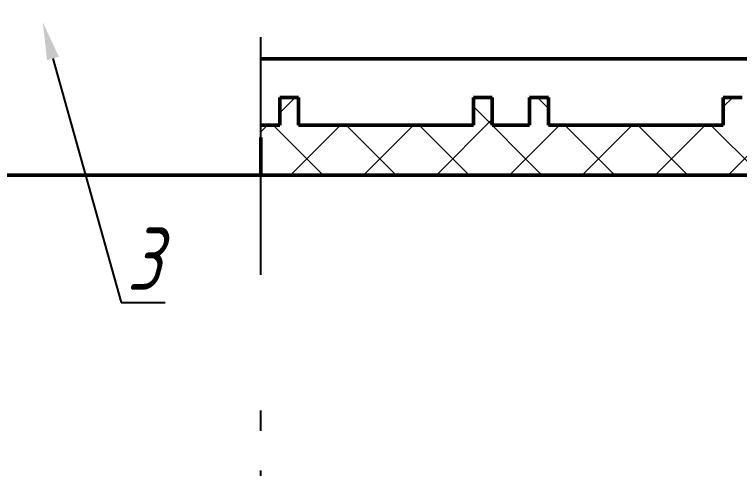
# Model space of a CAD drawing. Header units: millimetres. Extents: x 3004 to 4026, y 1209 to 1506.
# Drawn here: x 3111.2 to 3169.2, y 1370.3 to 1406.6 of the extents above; entities that cross this region are included whole.
import ezdxf
from ezdxf import colors
from ezdxf.entities.mleader import LeaderData, LeaderLine
from ezdxf.math import Vec2, Vec3

# ---------------------------------------------------------------- set-up
doc = ezdxf.new("R2010")
doc.units = ezdxf.units.MM
doc.linetypes.add('CENTER2', pattern=[28.575, 19.05, -3.175, 3.175, -3.175])
for name, color, linetype, lineweight in [('Tonk', 7, 'Continuous', 25), ('Видимый контур (ГОСТ)', 7, 'Continuous', 50), ('Штриховка (ГОСТ)', 7, 'Continuous', 18)]:
    doc.layers.add(name, color=color, linetype=linetype, lineweight=lineweight)
doc.styles.get("Standard").update_dxf_attribs({"font": '', "width": 0.8, "oblique": 15})
doc.styles.get('Standard').set_extended_font_data('GOST type B')

# ---------------------------------------------------------------- blocks, each defined once
blk = doc.blocks.new('*U32')
at = {"layer": 'Tonk', "color": 0, "linetype": 'CENTER2', "transparency": 16777216}
blk.add_line((0, -45.508), (0, 46.005), dxfattribs=at)
blk = doc.blocks.new('*U33')
at = {"layer": 'Tonk', "color": 0, "linetype": 'CENTER2', "transparency": 16777216}
blk.add_line((0, -26.05), (0, 32.736), dxfattribs=at)

msp = doc.modelspace()

# ---------------------------------------------------------------- hatches: boundary and pattern name
at = {"layer": 'Штриховка (ГОСТ)'}
h = msp.add_hatch(dxfattribs=at)
h.set_pattern_fill('ANSI37', color=256, scale=1.3, style=0)
edge = h.paths.add_edge_path()
edge.add_line((3130.892, 1396.782), (3130.892, 1393.782))
edge.add_line((3130.892, 1393.782), (3195.392, 1393.782))
edge.add_ellipse((3195.392, 1396.782), major_axis=(0, -3), ratio=1, start_angle=0, end_angle=90)
edge.add_line((3198.392, 1396.782), (3198.392, 1465.782))
edge.add_ellipse((3195.392, 1465.782), major_axis=(3, 0), ratio=1, start_angle=0, end_angle=90)
edge.add_line((3195.392, 1468.782), (3130.892, 1468.782))
edge.add_line((3130.892, 1468.782), (3130.892, 1465.782))
edge.add_line((3130.892, 1465.782), (3130.892, 1464.782))
edge.add_line((3130.892, 1464.782), (3132.392, 1464.782))
edge.add_line((3132.392, 1464.782), (3132.392, 1462.582))
edge.add_line((3132.392, 1462.582), (3133.892, 1462.582))
edge.add_line((3133.892, 1462.582), (3133.892, 1464.782))
edge.add_line((3133.892, 1464.782), (3147.892, 1464.782))
edge.add_line((3147.892, 1464.782), (3147.892, 1462.582))
edge.add_line((3147.892, 1462.582), (3149.392, 1462.582))
edge.add_line((3149.392, 1462.582), (3149.392, 1464.782))
edge.add_line((3149.392, 1464.782), (3152.392, 1464.782))
edge.add_line((3152.392, 1464.782), (3152.392, 1462.582))
edge.add_line((3152.392, 1462.582), (3153.892, 1462.582))
edge.add_line((3153.892, 1462.582), (3153.892, 1464.782))
edge.add_line((3153.892, 1464.782), (3167.892, 1464.782))
edge.add_line((3167.892, 1464.782), (3167.892, 1462.582))
edge.add_line((3167.892, 1462.582), (3169.392, 1462.582))
edge.add_line((3169.392, 1462.582), (3169.392, 1464.782))
edge.add_line((3169.392, 1464.782), (3172.392, 1464.782))
edge.add_line((3172.392, 1464.782), (3172.392, 1462.582))
edge.add_line((3172.392, 1462.582), (3173.892, 1462.582))
edge.add_line((3173.892, 1462.582), (3173.892, 1464.782))
edge.add_line((3173.892, 1464.782), (3194.392, 1464.782))
edge.add_line((3194.392, 1464.782), (3194.392, 1454.282))
edge.add_line((3194.392, 1454.282), (3192.192, 1454.282))
edge.add_line((3192.192, 1454.282), (3192.192, 1452.782))
edge.add_line((3192.192, 1452.782), (3194.392, 1452.782))
edge.add_line((3194.392, 1452.782), (3194.392, 1449.782))
edge.add_line((3194.392, 1449.782), (3192.192, 1449.782))
edge.add_line((3192.192, 1449.782), (3192.192, 1448.282))
edge.add_line((3192.192, 1448.282), (3194.392, 1448.282))
edge.add_line((3194.392, 1448.282), (3194.392, 1434.282))
edge.add_line((3194.392, 1434.282), (3192.192, 1434.282))
edge.add_line((3192.192, 1434.282), (3192.192, 1432.782))
edge.add_line((3192.192, 1432.782), (3194.392, 1432.782))
edge.add_line((3194.392, 1432.782), (3194.392, 1429.782))
edge.add_line((3194.392, 1429.782), (3192.192, 1429.782))
edge.add_line((3192.192, 1429.782), (3192.192, 1428.282))
edge.add_line((3192.192, 1428.282), (3194.392, 1428.282))
edge.add_line((3194.392, 1428.282), (3194.392, 1414.282))
edge.add_line((3194.392, 1414.282), (3192.192, 1414.282))
edge.add_line((3192.192, 1414.282), (3192.192, 1412.782))
edge.add_line((3192.192, 1412.782), (3194.392, 1412.782))
edge.add_line((3194.392, 1412.782), (3194.392, 1409.782))
edge.add_line((3194.392, 1409.782), (3192.192, 1409.782))
edge.add_line((3192.192, 1409.782), (3192.192, 1408.282))
edge.add_line((3192.192, 1408.282), (3194.392, 1408.282))
edge.add_line((3194.392, 1408.282), (3194.392, 1397.782))
edge.add_line((3194.392, 1397.782), (3173.892, 1397.782))
edge.add_line((3173.892, 1397.782), (3173.892, 1399.982))
edge.add_line((3173.892, 1399.982), (3172.392, 1399.982))
edge.add_line((3172.392, 1399.982), (3172.392, 1397.782))
edge.add_line((3172.392, 1397.782), (3169.392, 1397.782))
edge.add_line((3169.392, 1397.782), (3169.392, 1399.982))
edge.add_line((3169.392, 1399.982), (3167.892, 1399.982))
edge.add_line((3167.892, 1399.982), (3167.892, 1397.782))
edge.add_line((3167.892, 1397.782), (3153.892, 1397.782))
edge.add_line((3153.892, 1397.782), (3153.892, 1399.982))
edge.add_line((3153.892, 1399.982), (3152.392, 1399.982))
edge.add_line((3152.392, 1399.982), (3152.392, 1397.782))
edge.add_line((3152.392, 1397.782), (3149.392, 1397.782))
edge.add_line((3149.392, 1397.782), (3149.392, 1399.982))
edge.add_line((3149.392, 1399.982), (3147.892, 1399.982))
edge.add_line((3147.892, 1399.982), (3147.892, 1397.782))
edge.add_line((3147.892, 1397.782), (3133.892, 1397.782))
edge.add_line((3133.892, 1397.782), (3133.892, 1399.982))
edge.add_line((3133.892, 1399.982), (3132.392, 1399.982))
edge.add_line((3132.392, 1399.982), (3132.392, 1397.782))
edge.add_line((3132.392, 1397.782), (3130.892, 1397.782))
edge.add_line((3130.892, 1397.782), (3130.892, 1396.782))
edge = h.paths.add_edge_path()
edge.add_ellipse((3190.892, 1401.282), major_axis=(0, 2.75), ratio=1, start_angle=0, end_angle=360)
edge = h.paths.add_edge_path(flags=0)
edge.add_ellipse((3190.892, 1401.282), major_axis=(0, 1.1), ratio=1, start_angle=0, end_angle=360)
edge = h.paths.add_edge_path()
edge.add_ellipse((3190.892, 1461.282), major_axis=(0, 2.75), ratio=1, start_angle=0, end_angle=360)
edge = h.paths.add_edge_path(flags=0)
edge.add_ellipse((3190.892, 1461.282), major_axis=(0, 1.1), ratio=1, start_angle=0, end_angle=360)

# ---------------------------------------------------------------- linework, layer by layer
at = {"layer": 'Видимый контур (ГОСТ)'}
for p, q in [((3184.104, 1403.09), (3130.892, 1403.09)), ((3132.392, 1399.982), (3133.892, 1399.982)), ((3132.392, 1397.782), (3132.392, 1399.982)), ((3133.892, 1399.982), (3133.892, 1397.782)), ((3147.892, 1397.782), (3147.892, 1399.982)), ((3147.892, 1399.982), (3149.392, 1399.982)), ((3149.392, 1399.982), (3149.392, 1397.782)), ((3152.392, 1399.982), (3153.892, 1399.982)), ((3152.392, 1397.782), (3152.392, 1399.982)), ((3153.892, 1399.982), (3153.892, 1397.782)), ((3167.892, 1399.982), (3169.392, 1399.982)), ((3167.892, 1397.782), (3167.892, 1399.982)), ((3130.892, 1397.782), (3132.392, 1397.782)), ((3133.892, 1397.782), (3147.892, 1397.782)), ((3149.392, 1397.782), (3152.392, 1397.782)), ((3153.892, 1397.782), (3167.892, 1397.782)), ((3130.892, 1396.782), (3130.892, 1393.782)), ((3130.892, 1393.782), (3066.392, 1393.782)), ((3195.392, 1393.782), (3130.892, 1393.782))]:
    msp.add_line(p, q, dxfattribs=at)

# ---------------------------------------------------------------- block references
at = {"layer": 'Tonk', "linetype": 'CENTER2'}
for name, p in [('*U32', (3130.892, 1431.282)), ('*U33', (3130.892, 1342.19))]:
    msp.add_blockref(name, p, dxfattribs=at)

# ---------------------------------------------------------------- leaders
at = {"layer": 'Tonk'}
ml = msp.add_multileader_mtext('Standard', dxfattribs=at)
ml.set_content('3', color=256)
ml.set_leader_properties()
ml.build(insert=Vec2(0, 0))
ml.multileader.update_dxf_attribs({"text_left_attachment_type": 6, "text_right_attachment_type": 6, "dogleg_length": 0.36, "arrow_head_size": 3})
ctx = ml.context
ctx.base_point, ctx.char_height, ctx.arrow_head_size, ctx.landing_gap_size, ctx.plane_origin = Vec3(3120.053, 1383.58), 5, 3, 0.1, Vec3(3101.782, 1467.795)
ctx.left_attachment, ctx.right_attachment = 6, 6
notes = []
notes.append((ctx, [(0, (1, 1, 0), (3119.693, 1383.58), (1, 0), 0.36, [(0, [(3113.435, 1406.007)], 0, [])])]))
ctx.mtext.insert, ctx.mtext.flow_direction = Vec3(3120.153, 1389.58), 5
for ctx, leaders in notes:
    for number, flags, end, landing, length, lines in leaders:
        leader = LeaderData()
        leader.index, (leader.has_last_leader_line, leader.has_dogleg_vector, leader.attachment_direction) = number, flags
        leader.last_leader_point, leader.dogleg_vector, leader.dogleg_length = Vec3(end), Vec3(landing), length
        for number, points, colour, breaks in lines:
            line = LeaderLine()
            line.index, line.vertices, line.color, line.breaks = number, Vec3.list(points), colors.encode_raw_color(colour), breaks
            leader.lines.append(line)
        ctx.leaders.append(leader)

doc.saveas('drawing.dxf')
